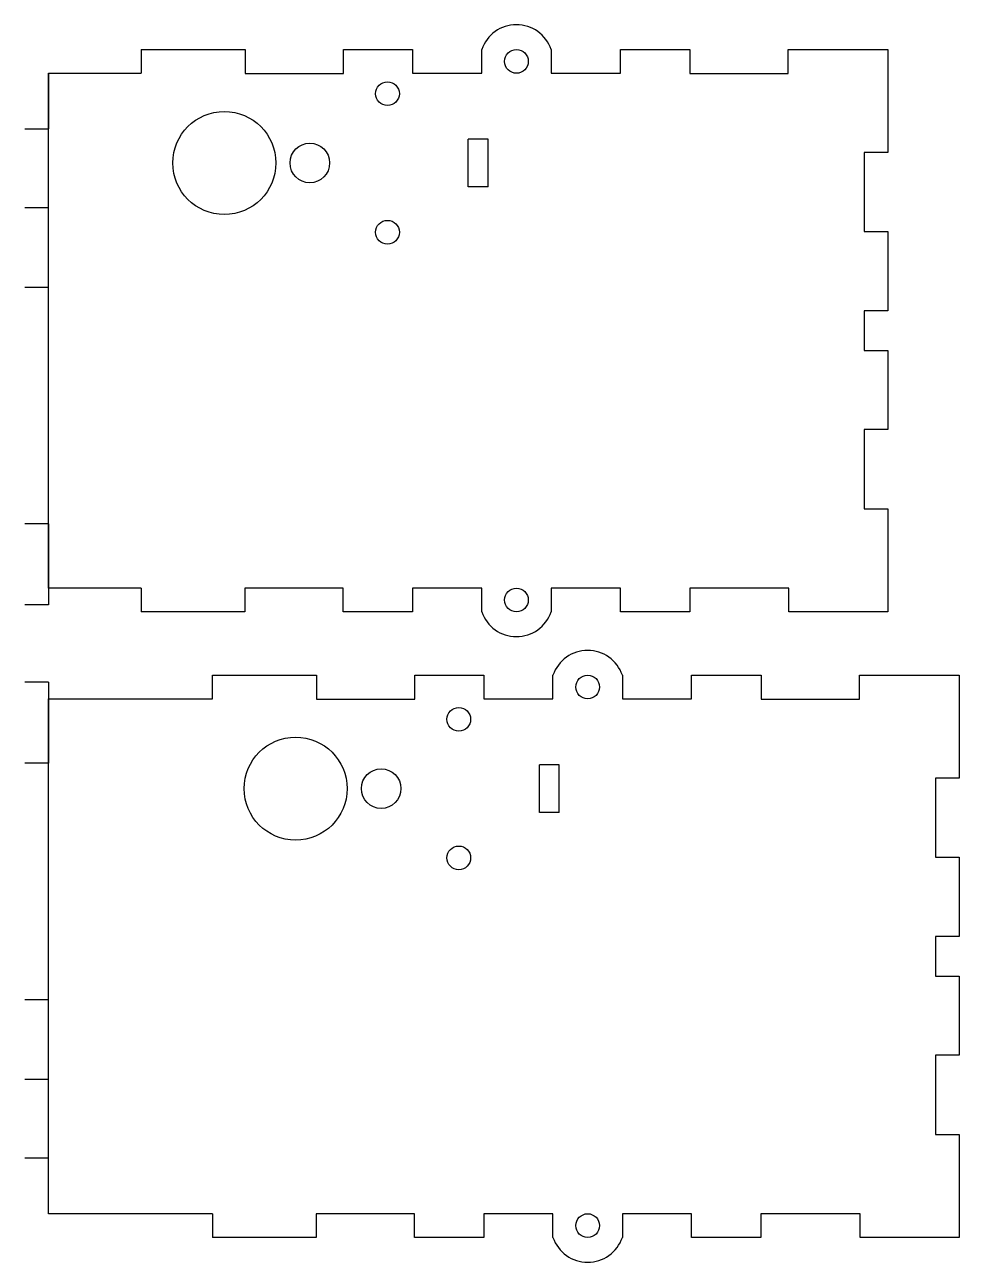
# Model space of a CAD drawing. Header units: centimetres. Extents: x -39.1 to -27.3, y 29.1 to 44.7.
import ezdxf

# ---------------------------------------------------------------- set-up
doc = ezdxf.new("R2010")
doc.units = ezdxf.units.CM
doc.linetypes.add('SLD-Continua', pattern=[0])

msp = doc.modelspace()

# ---------------------------------------------------------------- linework, layer by layer
at = {"color": 7, "linetype": 'SLD-Continua', "lineweight": 25}
for p, q in [((-37.596, 44.428), (-37.596, 44.128)), ((-37.596, 44.428), (-36.282, 44.428)), ((-36.282, 44.428), (-36.282, 44.127)), ((-35.042, 44.127), (-35.042, 44.428)), ((-35.042, 44.428), (-34.171, 44.428)), ((-34.171, 44.428), (-34.171, 44.129)), ((-33.296, 44.129), (-33.296, 44.428)), ((-32.42, 44.428), (-32.42, 44.129)), ((-31.545, 44.129), (-31.545, 44.428)), ((-31.545, 44.428), (-30.666, 44.428)), ((-30.666, 44.428), (-30.666, 44.127)), ((-29.426, 44.127), (-29.426, 44.428)), ((-29.426, 44.428), (-28.166, 44.428)), ((-28.166, 44.428), (-28.166, 43.129)), ((-38.766, 44.128), (-37.596, 44.128)), ((-38.766, 37.628), (-38.766, 44.128)), ((-38.766, 44.128), (-38.766, 43.428)), ((-36.282, 44.127), (-35.042, 44.127)), ((-34.171, 44.129), (-33.296, 44.129)), ((-32.42, 44.129), (-31.545, 44.129)), ((-30.666, 44.127), (-29.426, 44.127)), ((-39.066, 43.428), (-38.766, 43.428)), ((-33.466, 42.696), (-33.466, 43.296)), ((-33.216, 43.296), (-33.466, 43.296)), ((-33.216, 42.696), (-33.216, 43.296)), ((-28.166, 43.129), (-28.466, 43.129)), ((-28.466, 43.129), (-28.466, 42.129)), ((-33.216, 42.696), (-33.466, 42.696)), ((-38.766, 42.428), (-39.066, 42.428)), ((-38.766, 41.428), (-38.766, 42.428)), ((-28.466, 42.129), (-28.166, 42.129)), ((-28.166, 42.129), (-28.166, 41.129)), ((-39.066, 41.428), (-38.766, 41.428)), ((-28.166, 41.129), (-28.466, 41.129)), ((-28.466, 41.129), (-28.466, 40.629)), ((-28.466, 40.629), (-28.166, 40.629)), ((-28.166, 40.629), (-28.166, 39.629)), ((-28.166, 39.629), (-28.466, 39.629)), ((-28.466, 39.629), (-28.466, 38.629)), ((-28.466, 38.629), (-28.166, 38.629)), ((-28.166, 38.629), (-28.166, 37.329)), ((-38.766, 38.441), (-39.066, 38.441)), ((-38.766, 38.441), (-38.766, 37.416)), ((-37.596, 37.628), (-38.766, 37.628)), ((-37.596, 37.628), (-37.596, 37.328)), ((-35.046, 37.628), (-36.286, 37.628)), ((-36.286, 37.628), (-36.286, 37.328)), ((-35.046, 37.328), (-35.046, 37.628)), ((-33.296, 37.628), (-34.171, 37.628)), ((-34.171, 37.628), (-34.171, 37.328)), ((-33.296, 37.328), (-33.296, 37.628)), ((-31.545, 37.628), (-32.42, 37.628)), ((-32.42, 37.628), (-32.42, 37.328)), ((-31.545, 37.328), (-31.545, 37.628)), ((-29.418, 37.629), (-30.67, 37.629)), ((-30.67, 37.629), (-30.67, 37.328)), ((-29.418, 37.329), (-29.418, 37.629)), ((-38.766, 37.416), (-39.066, 37.416)), ((-36.286, 37.328), (-37.596, 37.328)), ((-34.171, 37.328), (-35.046, 37.328)), ((-30.67, 37.328), (-31.545, 37.328)), ((-28.166, 37.329), (-29.418, 37.329)), ((-38.766, 36.441), (-39.066, 36.441)), ((-38.766, 36.441), (-38.766, 35.416)), ((-36.696, 36.228), (-36.696, 36.529)), ((-36.696, 36.529), (-35.382, 36.529)), ((-35.382, 36.529), (-35.382, 36.227)), ((-34.142, 36.227), (-34.142, 36.529)), ((-34.142, 36.529), (-33.271, 36.529)), ((-33.271, 36.529), (-33.271, 36.229)), ((-32.396, 36.229), (-32.396, 36.529)), ((-31.52, 36.529), (-31.52, 36.229)), ((-30.645, 36.229), (-30.645, 36.529)), ((-30.645, 36.529), (-29.766, 36.529)), ((-29.766, 36.529), (-29.766, 36.227)), ((-28.526, 36.227), (-28.526, 36.529)), ((-28.526, 36.529), (-27.266, 36.529)), ((-27.266, 36.529), (-27.266, 35.229)), ((-38.766, 36.228), (-36.696, 36.228)), ((-38.766, 29.728), (-38.766, 36.228)), ((-35.382, 36.227), (-34.142, 36.227)), ((-33.271, 36.229), (-32.396, 36.229)), ((-31.52, 36.229), (-30.645, 36.229)), ((-29.766, 36.227), (-28.526, 36.227)), ((-38.766, 35.416), (-39.066, 35.416)), ((-32.566, 34.796), (-32.566, 35.396)), ((-32.316, 35.396), (-32.566, 35.396)), ((-32.316, 34.796), (-32.316, 35.396)), ((-27.266, 35.229), (-27.566, 35.229)), ((-27.566, 35.229), (-27.566, 34.229)), ((-32.316, 34.796), (-32.566, 34.796)), ((-27.566, 34.229), (-27.266, 34.229)), ((-27.266, 34.229), (-27.266, 33.229)), ((-27.266, 33.229), (-27.566, 33.229)), ((-27.566, 33.229), (-27.566, 32.729)), ((-27.566, 32.729), (-27.266, 32.729)), ((-27.266, 32.729), (-27.266, 31.729)), ((-38.766, 32.428), (-39.066, 32.428)), ((-38.766, 31.428), (-38.766, 32.428)), ((-27.266, 31.729), (-27.566, 31.729)), ((-27.566, 31.729), (-27.566, 30.729)), ((-39.066, 31.428), (-38.766, 31.428)), ((-27.566, 30.729), (-27.266, 30.729)), ((-27.266, 30.729), (-27.266, 29.429)), ((-38.766, 30.428), (-39.066, 30.428)), ((-38.766, 29.728), (-38.766, 30.428)), ((-36.696, 29.728), (-38.766, 29.728)), ((-36.696, 29.728), (-36.696, 29.428)), ((-34.146, 29.728), (-35.386, 29.728)), ((-35.386, 29.728), (-35.386, 29.428)), ((-34.146, 29.428), (-34.146, 29.728)), ((-32.396, 29.728), (-33.271, 29.728)), ((-33.271, 29.728), (-33.271, 29.428)), ((-32.396, 29.428), (-32.396, 29.728)), ((-30.645, 29.728), (-31.52, 29.728)), ((-31.52, 29.728), (-31.52, 29.428)), ((-30.645, 29.428), (-30.645, 29.728)), ((-28.518, 29.729), (-29.77, 29.729)), ((-29.77, 29.729), (-29.77, 29.428)), ((-28.518, 29.429), (-28.518, 29.729)), ((-35.386, 29.428), (-36.696, 29.428)), ((-33.271, 29.428), (-34.146, 29.428)), ((-29.77, 29.428), (-30.645, 29.428)), ((-27.266, 29.429), (-28.518, 29.429))]:
    msp.add_line(p, q, dxfattribs=at)
for centre, radius in [((-32.858, 44.279), 0.15), ((-34.486, 43.871), 0.15), ((-36.546, 42.996), 0.65), ((-35.466, 42.996), 0.25), ((-34.486, 42.121), 0.15), ((-32.858, 37.478), 0.15), ((-31.958, 36.379), 0.15), ((-33.586, 35.971), 0.15), ((-35.646, 35.096), 0.65), ((-34.566, 35.096), 0.25), ((-33.586, 34.221), 0.15), ((-31.958, 29.578), 0.15)]:
    msp.add_circle(centre, radius, dxfattribs=at)
for centre, start, end in [((-32.858, 44.279), 18.9058, 161.0945), ((-32.858, 37.478), 198.9057, 341.0945), ((-31.958, 36.379), 18.9058, 161.0945), ((-31.958, 29.578), 198.9057, 341.0945)]:
    msp.add_arc(centre, 0.463, start, end, dxfattribs=at)

doc.saveas('drawing.dxf')
